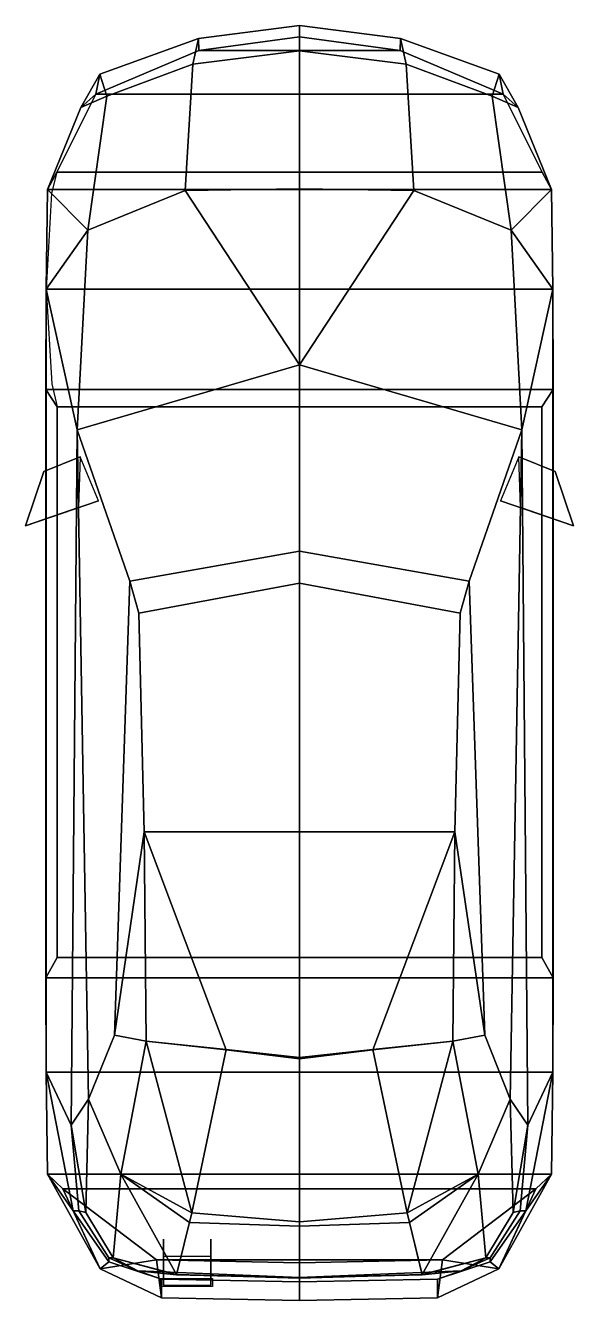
# Model space of a CAD drawing. Extents: x -31 to 31, y -64 to 81.
import ezdxf

# ---------------------------------------------------------------- set-up
doc = ezdxf.new("R2010")
doc.units = 0

msp = doc.modelspace()

# ---------------------------------------------------------------- linework, layer by layer
for points in [[(-11.89, 76.37, -4.36), (0.23, 77.86, -4.36), (0.23, 80.76, -8.22), (-11.27, 79.27, -8.22)], [(0.23, 80.76, -8.22), (0.23, 79.46, -17.91), (-11.22, 77.91, -18.12), (-11.27, 79.27, -8.22)], [(0.23, 77.86, -4.36), (12.34, 76.37, -4.36), (11.71, 79.27, -8.22), (0.23, 80.76, -8.22)], [(0.23, 79.46, -17.91), (0.23, 80.76, -8.22), (11.71, 79.27, -8.22), (11.66, 77.91, -18.12)], [(-11.27, 79.27, -8.22), (-11.22, 77.91, -18.12), (-22.92, 72.97, -18.46), (-22.47, 75.21, -8.22)], [(-21.67, 72.72, -4.36), (-11.89, 76.37, -4.36), (-11.27, 79.27, -8.22), (-22.47, 75.21, -8.22)], [(0.23, 79.46, -17.91), (11.66, 77.91, -18.12), (-11.22, 77.91, -18.12)], [(11.66, 77.91, -18.12), (11.71, 79.27, -8.22), (22.93, 75.21, -8.22), (23.38, 72.97, -18.46)], [(12.34, 76.37, -4.36), (22.13, 72.72, -4.36), (22.93, 75.21, -8.22), (11.71, 79.27, -8.22)], [(-11.22, 77.91, -18.12), (11.66, 77.91, -18.12), (23.38, 72.97, -18.46), (-22.92, 72.97, -18.46)], [(0.23, 77.86, -4.36), (-11.89, 76.37, -4.36), (-12.76, 62.01, 1.76), (0.23, 62.22, 1.81)], [(12.34, 76.37, -4.36), (0.23, 77.86, -4.36), (0.23, 62.22, 1.81), (13.21, 62.01, 1.76)], [(-23.84, 57.49, 1.23), (-12.76, 62.01, 1.76), (-11.89, 76.37, -4.36), (-21.67, 72.72, -4.36)], [(24.29, 57.49, 1.23), (22.13, 72.72, -4.36), (12.34, 76.37, -4.36), (13.21, 62.01, 1.76)], [(-24.64, 71.46, -7.62), (-22.47, 75.21, -8.22), (-22.92, 72.97, -18.46)], [(-22.47, 75.21, -8.22), (-24.64, 71.46, -7.62), (-21.67, 72.72, -4.36)], [(22.93, 75.21, -8.22), (22.13, 72.72, -4.36), (25.09, 71.46, -7.62)], [(25.09, 71.46, -7.62), (23.38, 72.97, -18.46), (22.93, 75.21, -8.22)], [(-27.36, 64.09, -18.87), (-28.41, 62.12, -7.31), (-24.64, 71.46, -7.62), (-22.92, 72.97, -18.46)], [(-21.67, 72.72, -4.36), (-24.64, 71.46, -7.62), (-28.41, 62.12, -7.31), (-23.84, 57.49, 1.23)], [(27.81, 64.09, -18.87), (-27.36, 64.09, -18.87), (-22.92, 72.97, -18.46), (23.38, 72.97, -18.46)], [(28.86, 62.12, -7.31), (25.09, 71.46, -7.62), (22.13, 72.72, -4.36), (24.29, 57.49, 1.23)], [(28.86, 62.12, -7.31), (27.81, 64.09, -18.87), (23.38, 72.97, -18.46), (25.09, 71.46, -7.62)], [(-28.41, 62.12, -7.31), (-27.36, 64.09, -18.87), (-27.96, 61.7, -7.84), (-28.57, 50.81, -2.04)], [(28.86, 62.12, -7.31), (-28.41, 62.12, -7.31), (-27.36, 64.09, -18.87), (27.81, 64.09, -18.87)], [(-28.41, 62.12, -7.31), (-28.57, 50.81, -2.04), (-23.84, 57.49, 1.23)], [(-28.57, 50.81, -2.04), (-28.41, 62.12, -7.31), (28.86, 62.12, -7.31), (29.03, 50.81, -2.04)], [(-23.84, 57.49, 1.23), (-25.04, 34.84, 4.68), (0.23, 42.21, 5.29), (-12.76, 62.01, 1.76)], [(0.23, 62.22, 1.81), (-12.76, 62.01, 1.76), (0.23, 42.21, 5.29)], [(0.23, 62.22, 1.81), (0.23, 42.21, 5.29), (13.21, 62.01, 1.76)], [(25.49, 34.84, 4.68), (24.29, 57.49, 1.23), (13.21, 62.01, 1.76), (0.23, 42.21, 5.29)], [(28.86, 62.12, -7.31), (24.29, 57.49, 1.23), (29.03, 50.81, -2.04)], [(-23.84, 57.49, 1.23), (-28.57, 50.81, -2.04), (-25.04, 34.84, 4.68)], [(24.29, 57.49, 1.23), (25.49, 34.84, 4.68), (29.03, 50.81, -2.04)], [(-28.57, 50.81, -2.04), (-28.61, 39.42, -6.72), (-28.61, -27.43, -7.02), (-28.57, -38.11, -2.34)], [(29.06, 39.42, -6.72), (-28.61, 39.42, -6.72), (-28.57, 50.81, -2.04), (29.03, 50.81, -2.04)], [(-27.31, 37.44, -18.82), (-28.61, 39.42, -6.72), (-28.57, 50.81, -2.04), (-27.94, 40.06, -7.16)], [(-25.74, -44.14, 6.29), (-25.04, 34.84, 4.68), (-28.57, 50.81, -2.04), (-28.57, -38.11, -2.34)], [(25.49, 34.84, 4.68), (26.19, -44.14, 6.29), (29.03, -38.11, -2.34), (29.03, 50.81, -2.04)], [(29.03, 50.81, -2.04), (29.03, -38.11, -2.34), (29.06, -27.43, -7.02), (29.06, 39.42, -6.72)], [(0.23, 21.06, 15.61), (0.23, 42.21, 5.29), (-25.04, 34.84, 4.68), (-19.06, 17.66, 14.31)], [(0.23, 21.06, 15.61), (19.51, 17.66, 14.31), (25.49, 34.84, 4.68), (0.23, 42.21, 5.29)], [(-27.31, 37.44, -18.82), (-27.31, -25.09, -18.84), (-28.61, -27.43, -7.02), (-28.61, 39.42, -6.72)], [(29.06, 39.42, -6.72), (27.76, 37.44, -18.82), (-27.31, 37.44, -18.82), (-28.61, 39.42, -6.72)], [(27.76, -25.09, -18.84), (27.76, 37.44, -18.82), (29.06, 39.42, -6.72), (29.06, -27.43, -7.02)], [(-27.31, 37.44, -18.82), (27.76, 37.44, -18.82), (27.76, -25.09, -18.84), (-27.31, -25.09, -18.84)], [(-23.74, -41.19, 7.61), (-25.04, 34.84, 4.68), (-25.74, -44.14, 6.29)], [(-25.04, 34.84, 4.68), (-23.74, -41.19, 7.61), (-20.82, -33.93, 12.06), (-19.06, 17.66, 14.31)], [(24.19, -41.19, 7.61), (25.49, 34.84, 4.68), (19.51, 17.66, 14.31), (21.28, -33.91, 12.06)], [(24.19, -41.19, 7.61), (26.19, -44.14, 6.29), (25.49, 34.84, 4.68)], [(-24.89, 25.99, 5.06), (-30.92, 23.91, 5.34), (-28.82, 30.09, 5.43), (-24.71, 31.77, 5.29)], [(-28.82, 30.09, 5.43), (-30.92, 23.91, 8.41), (-22.64, 26.76, 8.58), (-24.71, 31.77, 5.29)], [(31.38, 23.91, 8.41), (29.28, 30.11, 5.43), (25.16, 31.77, 5.29), (23.09, 26.76, 8.58)], [(31.38, 23.91, 5.34), (25.34, 26.01, 5.06), (25.16, 31.77, 5.29), (29.28, 30.11, 5.43)], [(-30.92, 23.91, 5.34), (-30.92, 23.91, 8.41), (-28.82, 30.09, 5.43)], [(31.38, 23.91, 5.34), (29.28, 30.11, 5.43), (31.38, 23.91, 8.41)], [(-22.64, 26.76, 8.58), (-30.92, 23.91, 8.41), (-30.92, 23.91, 5.34), (-24.89, 25.99, 5.06)], [(31.38, 23.91, 8.41), (23.09, 26.76, 8.58), (25.34, 26.01, 5.06), (31.38, 23.91, 5.34)], [(0.23, 17.41, 17.24), (0.23, 21.06, 15.61), (-19.06, 17.66, 14.31), (-18.02, 14.01, 15.99)], [(0.23, 21.06, 15.61), (0.23, 17.41, 17.24), (18.48, 14.01, 15.99), (19.51, 17.66, 14.31)], [(-17.42, -10.84, 17.91), (-18.02, 14.01, 15.99), (-19.06, 17.66, 14.31), (-20.82, -33.93, 12.06)], [(0.23, -10.84, 19.66), (0.23, 17.41, 17.24), (-18.02, 14.01, 15.99), (-17.42, -10.84, 17.91)], [(0.23, 17.41, 17.24), (0.23, -10.84, 19.66), (17.88, -10.84, 17.91), (18.48, 14.01, 15.99)], [(18.48, 14.01, 15.99), (17.88, -10.84, 17.91), (21.28, -33.91, 12.06), (19.51, 17.66, 14.31)], [(-17.21, -34.59, 15.04), (-17.42, -10.84, 17.91), (-20.82, -33.93, 12.06)], [(-17.21, -34.59, 15.04), (-8.12, -35.59, 16.64), (-17.42, -10.84, 17.91)], [(0.23, -36.61, 17.24), (0.23, -10.84, 19.66), (-17.42, -10.84, 17.91), (-8.12, -35.59, 16.64)], [(0.23, -10.84, 19.66), (0.23, -36.61, 17.24), (8.58, -35.59, 16.64), (17.88, -10.84, 17.91)], [(17.66, -34.59, 15.04), (17.88, -10.84, 17.91), (8.58, -35.59, 16.64)], [(17.66, -34.59, 15.04), (21.28, -33.91, 12.06), (17.88, -10.84, 17.91)], [(29.06, -27.43, -7.02), (-28.61, -27.43, -7.02), (-27.31, -25.09, -18.84), (27.76, -25.09, -18.84)], [(29.06, -27.43, -7.02), (29.03, -38.11, -2.34), (-28.57, -38.11, -2.34), (-28.61, -27.43, -7.02)], [(-20.82, -33.93, 12.06), (-23.74, -41.19, 7.61), (-20.07, -49.71, 8.21), (-17.21, -34.59, 15.04)], [(-20.07, -49.71, 8.21), (-12.01, -54.11, 8.58), (-17.21, -34.59, 15.04)], [(-17.21, -34.59, 15.04), (-12.01, -54.11, 8.58), (-8.12, -35.54, 15.48)], [(-8.12, -35.54, 15.48), (-8.12, -35.59, 16.64), (-17.21, -34.59, 15.04)], [(17.66, -34.59, 15.04), (8.58, -35.59, 16.64), (8.58, -35.54, 15.48)], [(17.66, -34.59, 15.04), (8.58, -35.54, 15.48), (12.46, -54.11, 8.58)], [(20.53, -49.71, 8.21), (17.66, -34.59, 15.04), (12.46, -54.11, 8.58)], [(24.19, -41.19, 7.61), (21.28, -33.91, 12.06), (17.66, -34.59, 15.04), (20.53, -49.71, 8.21)], [(-8.12, -35.54, 15.48), (-12.01, -54.11, 8.58), (0.23, -55.11, 8.63), (0.23, -36.48, 15.91)], [(0.23, -36.48, 15.91), (0.23, -36.61, 17.24), (-8.12, -35.59, 16.64), (-8.12, -35.54, 15.48)], [(8.58, -35.54, 15.48), (0.23, -36.48, 15.91), (0.23, -55.11, 8.63), (12.46, -54.11, 8.58)], [(0.23, -36.61, 17.24), (0.23, -36.48, 15.91), (8.58, -35.54, 15.48), (8.58, -35.59, 16.64)], [(-28.41, -49.73, -7.36), (-25.51, -53.86, -0.39), (-28.57, -38.11, -2.34)], [(-24.87, -53.86, 2.59), (-25.74, -44.14, 6.29), (-28.57, -38.11, -2.34), (-25.51, -53.86, -0.39)], [(-28.41, -49.73, -7.36), (-28.57, -38.11, -2.34), (29.03, -38.11, -2.34), (28.86, -49.73, -7.36)], [(26.19, -44.14, 6.29), (25.33, -53.86, 2.59), (25.96, -53.86, -0.39), (29.03, -38.11, -2.34)], [(28.86, -49.73, -7.36), (29.03, -38.11, -2.34), (25.96, -53.86, -0.39)], [(-25.74, -44.14, 6.29), (-24.06, -54.08, 7.06), (-23.74, -41.19, 7.61)], [(-23.74, -41.19, 7.61), (-24.06, -54.08, 7.06), (-20.94, -59.23, 7.76), (-20.07, -49.71, 8.21)], [(24.19, -41.19, 7.61), (20.53, -49.71, 8.21), (21.41, -59.23, 7.76), (24.51, -54.08, 7.06)], [(26.19, -44.14, 6.29), (24.19, -41.19, 7.61), (24.51, -54.08, 7.06)], [(-25.74, -44.14, 6.29), (-24.87, -53.86, 2.59), (-24.06, -54.08, 7.06)], [(26.19, -44.14, 6.29), (24.51, -54.08, 7.06), (25.33, -53.86, 2.59)], [(-25.51, -53.86, -0.39), (-28.41, -49.73, -7.36), (-22.42, -60.46, -2.51)], [(-28.41, -49.73, -7.36), (-26.66, -51.39, -17.06), (-22.42, -60.46, -2.51)], [(28.86, -49.73, -7.36), (27.11, -51.39, -17.06), (-26.66, -51.39, -17.06), (-28.41, -49.73, -7.36)], [(-20.94, -59.23, 7.76), (-20.07, -49.71, 8.21), (-13.74, -61.09, 9.41)], [(-20.94, -59.23, 7.76), (-13.74, -61.09, 10.96), (-20.07, -49.71, 8.21)], [(-20.07, -49.71, 8.21), (-20.94, -59.23, 7.76), (-13.74, -61.14, 7.99), (-12.01, -54.11, 8.58)], [(-12.27, -55.19, 9.59), (-13.74, -61.09, 9.41), (-20.07, -49.71, 8.21)], [(-12.27, -55.19, 9.59), (-20.07, -49.71, 8.21), (-13.74, -61.09, 10.96)], [(21.41, -59.23, 7.76), (20.53, -49.71, 8.21), (12.46, -54.11, 8.58), (14.19, -61.13, 7.99)], [(12.74, -55.19, 9.59), (20.53, -49.71, 8.21), (14.19, -61.09, 9.41)], [(12.74, -55.19, 9.59), (14.19, -61.09, 10.96), (20.53, -49.71, 8.21)], [(21.41, -59.23, 7.76), (14.19, -61.09, 9.41), (20.53, -49.71, 8.21)], [(21.41, -59.23, 7.76), (20.53, -49.71, 8.21), (14.19, -61.09, 10.96)], [(25.96, -53.86, -0.39), (22.89, -60.46, -2.51), (28.86, -49.73, -7.36)], [(28.86, -49.73, -7.36), (22.89, -60.46, -2.51), (27.11, -51.39, -17.06)], [(16.48, -59.46, -15.54), (-16.02, -59.46, -15.54), (-26.66, -51.39, -17.06), (27.11, -51.39, -17.06)], [(-16.02, -59.46, -15.54), (-22.42, -60.46, -2.51), (-26.66, -51.39, -17.06)], [(27.11, -51.39, -17.06), (22.89, -60.46, -2.51), (16.48, -59.46, -15.54)], [(-21.44, -59.66, -0.37), (-25.51, -53.86, -0.39), (-22.42, -60.46, -2.51)], [(-21.44, -59.23, 5.48), (-24.87, -53.86, 2.59), (-25.51, -53.86, -0.39), (-21.44, -59.66, -0.37)], [(-21.44, -59.23, 5.48), (-20.94, -59.23, 7.76), (-24.06, -54.08, 7.06), (-24.87, -53.86, 2.59)], [(0.23, -61.48, 8.04), (0.23, -55.11, 8.63), (-12.01, -54.11, 8.58), (-13.74, -61.14, 7.99)], [(0.23, -55.11, 8.63), (0.23, -61.48, 8.04), (14.19, -61.13, 7.99), (12.46, -54.11, 8.58)], [(21.41, -59.23, 7.76), (21.89, -59.23, 5.48), (25.33, -53.86, 2.59), (24.51, -54.08, 7.06)], [(21.89, -59.66, -0.37), (22.89, -60.46, -2.51), (25.96, -53.86, -0.39)], [(25.33, -53.86, 2.59), (21.89, -59.23, 5.48), (21.89, -59.66, -0.37), (25.96, -53.86, -0.39)], [(0.23, -61.49, 9.41), (-13.74, -61.09, 9.41), (-12.27, -55.19, 9.59), (0.23, -55.61, 9.59)], [(0.23, -55.61, 9.59), (-12.27, -55.19, 9.59), (-13.74, -61.09, 10.96), (0.23, -61.51, 10.94)], [(14.19, -61.09, 9.41), (0.23, -61.49, 9.41), (0.23, -55.61, 9.59), (12.74, -55.19, 9.59)], [(12.74, -55.19, 9.59), (0.23, -55.61, 9.59), (0.23, -61.51, 10.94), (14.19, -61.09, 10.96)], [(-15.24, -61.54, -16.01), (-15.24, -62.31, -13.56), (-15.24, -59.06, -13.56), (-15.24, -57.11, -16.01)], [(-9.84, -62.31, -13.56), (-9.84, -61.54, -16.01), (-9.84, -57.11, -16.01), (-9.84, -59.06, -13.56)], [(-21.44, -59.23, 5.48), (-18.16, -60.68, 5.84), (-20.94, -59.23, 7.76)], [(-21.44, -59.23, 5.48), (-21.44, -59.66, -0.37), (-15.47, -61.64, -0.37), (-18.16, -60.68, 5.84)], [(-13.74, -61.09, 10.96), (-20.94, -59.23, 7.76), (-13.74, -61.09, 9.41)], [(-20.94, -59.23, 7.76), (-18.16, -60.68, 5.84), (-13.74, -61.14, 7.99)], [(-15.24, -62.31, -13.56), (-9.84, -62.31, -13.56), (-9.84, -59.06, -13.56), (-15.24, -59.06, -13.56)], [(14.19, -61.09, 10.96), (14.19, -61.09, 9.41), (21.41, -59.23, 7.76)], [(21.41, -59.23, 7.76), (14.19, -61.13, 7.99), (18.61, -60.68, 5.84)], [(21.89, -59.66, -0.37), (21.89, -59.23, 5.48), (18.61, -60.68, 5.84), (15.93, -61.64, -0.37)], [(21.89, -59.23, 5.48), (21.41, -59.23, 7.76), (18.61, -60.68, 5.84)], [(-15.47, -63.74, -2.69), (-22.42, -60.46, -2.51), (-16.02, -59.46, -15.54)], [(-15.47, -61.64, -0.37), (-21.44, -59.66, -0.37), (-22.42, -60.46, -2.51), (-15.47, -63.74, -2.69)], [(-15.47, -61.64, -0.37), (0.23, -61.96, -0.37), (0.23, -61.46, 5.88), (-18.16, -60.68, 5.84)], [(-18.16, -60.68, 5.84), (0.23, -61.46, 5.88), (0.23, -61.48, 8.04), (-13.74, -61.14, 7.99)], [(0.23, -59.78, -15.54), (-16.02, -59.46, -15.54), (16.48, -59.46, -15.54)], [(-15.47, -63.74, -2.69), (-16.02, -59.46, -15.54), (0.23, -59.78, -15.54), (0.23, -64.06, -2.69)], [(0.23, -64.06, -2.69), (0.23, -59.78, -15.54), (16.48, -59.46, -15.54), (15.93, -63.74, -2.69)], [(18.61, -60.68, 5.84), (0.23, -61.46, 5.88), (0.23, -61.96, -0.37), (15.93, -61.64, -0.37)], [(14.19, -61.13, 7.99), (0.23, -61.48, 8.04), (0.23, -61.46, 5.88), (18.61, -60.68, 5.84)], [(15.93, -63.74, -2.69), (16.48, -59.46, -15.54), (22.89, -60.46, -2.51)], [(21.89, -59.66, -0.37), (15.93, -61.64, -0.37), (15.93, -63.74, -2.69), (22.89, -60.46, -2.51)], [(-15.57, -61.56, -16.12), (-9.67, -61.56, -16.12), (-9.67, -62.46, -13.41), (-15.57, -62.46, -13.41)], [(0.23, -61.96, -0.37), (-15.47, -61.64, -0.37), (-15.47, -63.74, -2.69), (0.23, -64.06, -2.69)], [(0.23, -61.51, 10.94), (-13.74, -61.09, 10.96), (-13.74, -61.09, 9.41), (0.23, -61.49, 9.41)], [(14.19, -61.09, 10.96), (0.23, -61.51, 10.94), (0.23, -61.49, 9.41), (14.19, -61.09, 9.41)], [(15.93, -61.64, -0.37), (0.23, -61.96, -0.37), (0.23, -64.06, -2.69), (15.93, -63.74, -2.69)]]:
    msp.add_3dface(points)

doc.saveas('drawing.dxf')
